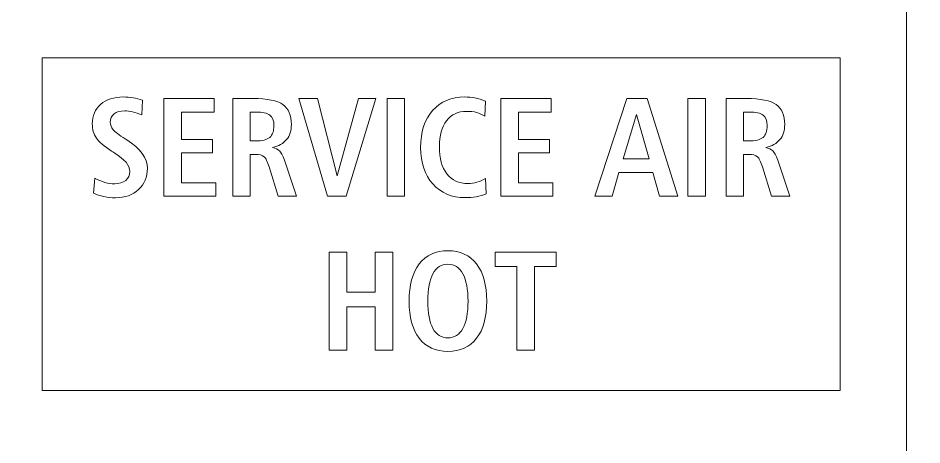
# Model space of a CAD drawing. Header units: millimetres. Extents: x -170 to 781, y -239 to -77.
# Drawn here: x 579.95 to 607.13, y -135.79 to -122.96 of the extents above; entities that cross this region are included whole.
import ezdxf

# ---------------------------------------------------------------- set-up
doc = ezdxf.new("R2010")
doc.units = ezdxf.units.MM
doc.header["$MEASUREMENT"] = 0
for name, color, linetype in [('Cut', 7, 'Continuous'), ('Engrave', 7, 'Continuous'), ('Mask', 7, 'Continuous')]:
    doc.layers.add(name, color=color, linetype=linetype)

msp = doc.modelspace()

# ---------------------------------------------------------------- linework, layer by layer
at = {"layer": 'Cut', "color": 250, "lineweight": 9}
msp.add_open_spline([(625.8935, -133.0419), (625.8935, -133.0419), (625.8935, -185.2646), (625.8935, -185.2646), (625.8935, -185.2646), (625.8935, -185.2654), (625.8935, -185.2661), (625.8935, -185.2669), (625.8935, -185.2669), (625.8935, -185.2669), (625.8935, -189.7544), (625.8935, -189.7544), (625.8935, -189.7544), (625.8935, -189.7544), (625.8935, -204.7521), (625.8935, -204.7521), (625.8935, -204.7521), (625.8935, -204.7529), (625.8935, -204.7536), (625.8935, -204.7544), (625.8935, -204.7544), (625.8935, -204.7544), (625.8935, -211.5419), (625.8935, -211.5419), (625.8935, -211.5419), (625.8935, -211.5419), (625.8935, -218.3294), (625.8935, -218.3294), (625.8935, -218.3294), (625.8933, -218.7274), (625.7349, -219.1091), (625.4532, -219.3904), (625.4532, -219.3904), (625.1716, -219.6717), (624.7916, -219.8296), (624.3935, -219.8294), (624.3935, -219.8294), (624.3935, -219.8294), (621.931, -219.8294), (621.931, -219.8294), (621.931, -219.8294), (619.7874, -219.8294), (617.8067, -220.973), (616.7349, -222.8294), (616.7349, -222.8294), (615.6631, -224.6858), (615.6631, -226.973), (616.7349, -228.8294), (616.7349, -228.8294), (617.8067, -230.6858), (619.7874, -231.8294), (621.931, -231.8294), (621.931, -231.8294), (621.931, -231.8294), (624.3935, -231.8294), (624.3935, -231.8294), (624.3935, -231.8294), (624.7916, -231.8296), (625.1733, -231.988), (625.4546, -232.2697), (625.4546, -232.2697), (625.7359, -232.5513), (625.8938, -232.9313), (625.8935, -233.3294), (625.8935, -233.3294), (625.8935, -233.3294), (625.8935, -237.8169), (625.8935, -237.8169), (625.8935, -237.8169), (625.8933, -238.2149), (625.7349, -238.5966), (625.4532, -238.8779), (625.4532, -238.8779), (625.1716, -239.1592), (624.7916, -239.3171), (624.3935, -239.3169), (624.3935, -239.3169), (624.3935, -239.3169), (482.9435, -239.3169), (482.9435, -239.3169), (482.9435, -239.3169), (482.5455, -239.3166), (482.1638, -239.1582), (481.8825, -238.8766), (481.8825, -238.8766), (481.6012, -238.5949), (481.4433, -238.2149), (481.4435, -237.8169), (481.4435, -237.8169), (481.4435, -237.8169), (481.4435, -233.3294), (481.4435, -233.3294), (481.4435, -233.3294), (481.4438, -232.9313), (481.6022, -232.5496), (481.8838, -232.2683), (481.8838, -232.2683), (482.1655, -231.987), (482.5455, -231.8291), (482.9435, -231.8294), (482.9435, -231.8294), (482.9435, -231.8294), (485.406, -231.8294), (485.406, -231.8294), (485.406, -231.8294), (487.5496, -231.8294), (489.5304, -230.6858), (490.6022, -228.8294), (490.6022, -228.8294), (491.674, -226.973), (491.674, -224.6858), (490.6022, -222.8294), (490.6022, -222.8294), (489.5304, -220.973), (487.5496, -219.8294), (485.406, -219.8294), (485.406, -219.8294), (485.406, -219.8294), (482.9435, -219.8294), (482.9435, -219.8294), (482.9435, -219.8294), (482.5455, -219.8291), (482.1638, -219.6707), (481.8825, -219.3891), (481.8825, -219.3891), (481.6012, -219.1074), (481.4433, -218.7274), (481.4435, -218.3294), (481.4435, -218.3294), (481.4435, -218.3294), (481.4435, -211.5419), (481.4435, -211.5419), (481.4435, -211.5419), (481.4435, -211.5419), (481.4435, -204.7544), (481.4435, -204.7544), (481.4435, -204.7544), (481.4435, -204.7544), (481.4435, -189.7559), (481.4435, -189.7559), (481.4435, -189.7559), (481.4435, -189.7554), (481.4435, -189.7549), (481.4435, -189.7544), (481.4435, -189.7544), (481.4435, -189.7544), (481.4435, -185.2669), (481.4435, -185.2669), (481.4435, -185.2669), (481.4435, -185.2669), (481.4435, -133.0434), (481.4435, -133.0434), (481.4435, -133.0434), (481.4435, -133.0429), (481.4435, -133.0424), (481.4435, -133.0419), (481.4435, -133.0419), (481.4435, -133.0419), (481.4435, -128.5544), (481.4435, -128.5544), (481.4435, -128.5544), (481.4435, -128.5544), (481.4435, -113.5559), (481.4435, -113.5559), (481.4435, -113.5559), (481.4435, -113.5554), (481.4435, -113.5549), (481.4435, -113.5544), (481.4435, -113.5544), (481.4435, -113.5544), (481.4435, -106.7669), (481.4435, -106.7669), (481.4435, -106.7669), (481.4435, -106.7669), (481.4435, -99.9794), (481.4435, -99.9794), (481.4435, -99.9794), (481.4438, -99.5813), (481.6022, -99.1996), (481.8838, -98.9183), (481.8838, -98.9183), (482.1655, -98.637), (482.5455, -98.4791), (482.9435, -98.4794), (482.9435, -98.4794), (482.9435, -98.4794), (485.406, -98.4794), (485.406, -98.4794), (485.406, -98.4794), (487.5496, -98.4794), (489.5304, -97.3358), (490.6022, -95.4794), (490.6022, -95.4794), (491.674, -93.623), (491.674, -91.3358), (490.6022, -89.4794), (490.6022, -89.4794), (489.5304, -87.623), (487.5496, -86.4794), (485.406, -86.4794), (485.406, -86.4794), (485.406, -86.4794), (482.9435, -86.4794), (482.9435, -86.4794), (482.9435, -86.4794), (482.5455, -86.4791), (482.1638, -86.3207), (481.8825, -86.0391), (481.8825, -86.0391), (481.6012, -85.7574), (481.4433, -85.3774), (481.4435, -84.9794), (481.4435, -84.9794), (481.4435, -84.9794), (481.4435, -80.4919), (481.4435, -80.4919), (481.4435, -80.4919), (481.4438, -80.0938), (481.6022, -79.7121), (481.8838, -79.4308), (481.8838, -79.4308), (482.1655, -79.1495), (482.5455, -78.9916), (482.9435, -78.9919), (482.9435, -78.9919), (482.9435, -78.9919), (624.3935, -78.9919), (624.3935, -78.9919), (624.3935, -78.9919), (624.7916, -78.9921), (625.1733, -79.1505), (625.4546, -79.4322), (625.4546, -79.4322), (625.7359, -79.7138), (625.8938, -80.0938), (625.8935, -80.4919), (625.8935, -80.4919), (625.8935, -80.4919), (625.8935, -84.9794), (625.8935, -84.9794), (625.8935, -84.9794), (625.8933, -85.3774), (625.7349, -85.7591), (625.4532, -86.0404), (625.4532, -86.0404), (625.1716, -86.3217), (624.7916, -86.4796), (624.3935, -86.4794), (624.3935, -86.4794), (624.3935, -86.4794), (621.931, -86.4794), (621.931, -86.4794), (621.931, -86.4794), (619.7874, -86.4794), (617.8067, -87.623), (616.7349, -89.4794), (616.7349, -89.4794), (615.6631, -91.3358), (615.6631, -93.623), (616.7349, -95.4794), (616.7349, -95.4794), (617.8067, -97.3358), (619.7874, -98.4794), (621.931, -98.4794), (621.931, -98.4794), (621.931, -98.4794), (624.3935, -98.4794), (624.3935, -98.4794), (624.3935, -98.4794), (624.7916, -98.4796), (625.1733, -98.638), (625.4546, -98.9197), (625.4546, -98.9197), (625.7359, -99.2013), (625.8938, -99.5813), (625.8935, -99.9794), (625.8935, -99.9794), (625.8935, -99.9794), (625.8935, -106.7669), (625.8935, -106.7669), (625.8935, -106.7669), (625.8935, -106.7669), (625.8935, -113.5544), (625.8935, -113.5544), (625.8935, -113.5544), (625.8935, -113.5544), (625.8935, -128.5521), (625.8935, -128.5521), (625.8935, -128.5521), (625.8935, -128.5529), (625.8935, -128.5536), (625.8935, -128.5544), (625.8935, -128.5544), (625.8935, -128.5544), (625.8935, -133.0419), (625.8935, -133.0419)], degree=3, knots=[0, 0, 0, 0, 0.0133333, 0.0133333, 0.0133333, 0.0133333, 0.0266667, 0.0266667, 0.0266667, 0.0266667, 0.04, 0.04, 0.04, 0.04, 0.0533333, 0.0533333, 0.0533333, 0.0533333, 0.0666667, 0.0666667, 0.0666667, 0.0666667, 0.08, 0.08, 0.08, 0.08, 0.0933333, 0.0933333, 0.0933333, 0.0933333, 0.1066667, 0.1066667, 0.1066667, 0.1066667, 0.12, 0.12, 0.12, 0.12, 0.1333333, 0.1333333, 0.1333333, 0.1333333, 0.1466667, 0.1466667, 0.1466667, 0.1466667, 0.16, 0.16, 0.16, 0.16, 0.1733333, 0.1733333, 0.1733333, 0.1733333, 0.1866667, 0.1866667, 0.1866667, 0.1866667, 0.2, 0.2, 0.2, 0.2, 0.2133333, 0.2133333, 0.2133333, 0.2133333, 0.2266667, 0.2266667, 0.2266667, 0.2266667, 0.24, 0.24, 0.24, 0.24, 0.2533333, 0.2533333, 0.2533333, 0.2533333, 0.2666667, 0.2666667, 0.2666667, 0.2666667, 0.28, 0.28, 0.28, 0.28, 0.2933333, 0.2933333, 0.2933333, 0.2933333, 0.3066667, 0.3066667, 0.3066667, 0.3066667, 0.32, 0.32, 0.32, 0.32, 0.3333333, 0.3333333, 0.3333333, 0.3333333, 0.3466667, 0.3466667, 0.3466667, 0.3466667, 0.36, 0.36, 0.36, 0.36, 0.3733333, 0.3733333, 0.3733333, 0.3733333, 0.3866667, 0.3866667, 0.3866667, 0.3866667, 0.4, 0.4, 0.4, 0.4, 0.4133333, 0.4133333, 0.4133333, 0.4133333, 0.4266667, 0.4266667, 0.4266667, 0.4266667, 0.44, 0.44, 0.44, 0.44, 0.4533333, 0.4533333, 0.4533333, 0.4533333, 0.4666667, 0.4666667, 0.4666667, 0.4666667, 0.48, 0.48, 0.48, 0.48, 0.4933333, 0.4933333, 0.4933333, 0.4933333, 0.5066667, 0.5066667, 0.5066667, 0.5066667, 0.52, 0.52, 0.52, 0.52, 0.5333333, 0.5333333, 0.5333333, 0.5333333, 0.5466667, 0.5466667, 0.5466667, 0.5466667, 0.56, 0.56, 0.56, 0.56, 0.5733333, 0.5733333, 0.5733333, 0.5733333, 0.5866667, 0.5866667, 0.5866667, 0.5866667, 0.6, 0.6, 0.6, 0.6, 0.6133333, 0.6133333, 0.6133333, 0.6133333, 0.6266667, 0.6266667, 0.6266667, 0.6266667, 0.64, 0.64, 0.64, 0.64, 0.6533333, 0.6533333, 0.6533333, 0.6533333, 0.6666667, 0.6666667, 0.6666667, 0.6666667, 0.68, 0.68, 0.68, 0.68, 0.6933333, 0.6933333, 0.6933333, 0.6933333, 0.7066667, 0.7066667, 0.7066667, 0.7066667, 0.72, 0.72, 0.72, 0.72, 0.7333333, 0.7333333, 0.7333333, 0.7333333, 0.7466667, 0.7466667, 0.7466667, 0.7466667, 0.76, 0.76, 0.76, 0.76, 0.7733333, 0.7733333, 0.7733333, 0.7733333, 0.7866667, 0.7866667, 0.7866667, 0.7866667, 0.8, 0.8, 0.8, 0.8, 0.8133333, 0.8133333, 0.8133333, 0.8133333, 0.8266667, 0.8266667, 0.8266667, 0.8266667, 0.84, 0.84, 0.84, 0.84, 0.8533333, 0.8533333, 0.8533333, 0.8533333, 0.8666667, 0.8666667, 0.8666667, 0.8666667, 0.88, 0.88, 0.88, 0.88, 0.8933333, 0.8933333, 0.8933333, 0.8933333, 0.9066667, 0.9066667, 0.9066667, 0.9066667, 0.92, 0.92, 0.92, 0.92, 0.9333333, 0.9333333, 0.9333333, 0.9333333, 0.9466667, 0.9466667, 0.9466667, 0.9466667, 0.96, 0.96, 0.96, 0.96, 0.9733333, 0.9733333, 0.9733333, 0.9733333, 1, 1, 1, 1], dxfattribs=at)
at = {"layer": 'Engrave', "color": 2, "lineweight": 9}
msp.add_lwpolyline([(500.6685, -232.1544), (606.6685, -232.1544), (606.6685, -86.1544), (500.6685, -86.1544), (500.6685, -232.1544)], close=True, dxfattribs=at)
at = {"layer": 'Engrave', "color": 240, "lineweight": 9}
for points, knots in [([(583.6891, -125.4219), (583.6891, -125.4219), (583.6644, -125.8699), (583.6644, -125.8699), (583.6644, -125.8699), (583.5678, -125.8297), (583.4767, -125.7993), (583.3914, -125.7789), (583.3914, -125.7789), (583.306, -125.7584), (583.2263, -125.7478), (583.1522, -125.7478), (583.1522, -125.7478), (583.0132, -125.7478), (582.906, -125.7775), (582.8319, -125.8367), (582.8319, -125.8367), (582.7578, -125.896), (582.7204, -125.9807), (582.7204, -126.0907), (582.7204, -126.0907), (582.7204, -126.1719), (582.7479, -126.2459), (582.8022, -126.3123), (582.8022, -126.3123), (582.8566, -126.3779), (582.9793, -126.471), (583.1705, -126.591), (583.1705, -126.591), (583.1705, -126.591), (583.2136, -126.6178), (583.2136, -126.6178), (583.2136, -126.6178), (583.627, -126.8809), (583.8338, -127.166), (583.8338, -127.4736), (583.8338, -127.4736), (583.8338, -127.7375), (583.7456, -127.952), (583.5692, -128.1149), (583.5692, -128.1149), (583.3928, -128.2779), (583.1621, -128.3598), (582.877, -128.3598), (582.877, -128.3598), (582.7599, -128.3598), (582.6435, -128.3471), (582.5285, -128.3224), (582.5285, -128.3224), (582.4135, -128.2977), (582.3084, -128.2631), (582.2117, -128.2194), (582.2117, -128.2194), (582.2117, -128.2194), (582.2512, -127.7671), (582.2512, -127.7671), (582.2512, -127.7671), (582.3542, -127.825), (582.4558, -127.868), (582.556, -127.8969), (582.556, -127.8969), (582.6555, -127.9259), (582.7543, -127.9407), (582.8523, -127.9407), (582.8523, -127.9407), (582.9913, -127.9407), (583.1014, -127.9068), (583.1825, -127.8384), (583.1825, -127.8384), (583.2637, -127.7699), (583.3046, -127.6789), (583.3046, -127.5646), (583.3046, -127.5646), (583.3046, -127.3854), (583.1543, -127.2027), (582.8544, -127.0171), (582.8544, -127.0171), (582.8107, -126.9896), (582.7775, -126.9684), (582.7557, -126.955), (582.7557, -126.955), (582.5334, -126.8146), (582.3817, -126.6848), (582.3006, -126.5656), (582.3006, -126.5656), (582.2195, -126.4463), (582.1785, -126.3045), (582.1785, -126.1408), (582.1785, -126.1408), (582.1785, -125.8925), (582.2625, -125.6956), (582.4304, -125.5489), (582.4304, -125.5489), (582.5983, -125.4021), (582.8269, -125.3287), (583.1148, -125.3287), (583.1148, -125.3287), (583.2093, -125.3287), (583.306, -125.3365), (583.4027, -125.3527), (583.4027, -125.3527), (583.5, -125.3682), (583.5953, -125.3915), (583.6891, -125.4219)], [0, 0, 0, 0, 0.037037, 0.037037, 0.037037, 0.037037, 0.0740741, 0.0740741, 0.0740741, 0.0740741, 0.1111111, 0.1111111, 0.1111111, 0.1111111, 0.1481481, 0.1481481, 0.1481481, 0.1481481, 0.1851852, 0.1851852, 0.1851852, 0.1851852, 0.2222222, 0.2222222, 0.2222222, 0.2222222, 0.2592593, 0.2592593, 0.2592593, 0.2592593, 0.2962963, 0.2962963, 0.2962963, 0.2962963, 0.3333333, 0.3333333, 0.3333333, 0.3333333, 0.3703704, 0.3703704, 0.3703704, 0.3703704, 0.4074074, 0.4074074, 0.4074074, 0.4074074, 0.4444444, 0.4444444, 0.4444444, 0.4444444, 0.4814815, 0.4814815, 0.4814815, 0.4814815, 0.5185185, 0.5185185, 0.5185185, 0.5185185, 0.5555556, 0.5555556, 0.5555556, 0.5555556, 0.5925926, 0.5925926, 0.5925926, 0.5925926, 0.6296296, 0.6296296, 0.6296296, 0.6296296, 0.6666667, 0.6666667, 0.6666667, 0.6666667, 0.7037037, 0.7037037, 0.7037037, 0.7037037, 0.7407407, 0.7407407, 0.7407407, 0.7407407, 0.7777778, 0.7777778, 0.7777778, 0.7777778, 0.8148148, 0.8148148, 0.8148148, 0.8148148, 0.8518519, 0.8518519, 0.8518519, 0.8518519, 0.8888889, 0.8888889, 0.8888889, 0.8888889, 0.9259259, 0.9259259, 0.9259259, 0.9259259, 1, 1, 1, 1]), ([(584.3291, -125.3753), (584.3291, -125.3753), (585.8446, -125.3753), (585.8446, -125.3753), (585.8446, -125.3753), (585.8446, -125.3753), (585.8446, -125.7817), (585.8446, -125.7817), (585.8446, -125.7817), (585.8446, -125.7817), (584.8582, -125.7817), (584.8582, -125.7817), (584.8582, -125.7817), (584.8582, -125.7817), (584.8582, -126.6029), (584.8582, -126.6029), (584.8582, -126.6029), (584.8582, -126.6029), (585.7896, -126.6029), (585.7896, -126.6029), (585.7896, -126.6029), (585.7896, -126.6029), (585.7896, -127.0093), (585.7896, -127.0093), (585.7896, -127.0093), (585.7896, -127.0093), (584.8582, -127.0093), (584.8582, -127.0093), (584.8582, -127.0093), (584.8582, -127.0093), (584.8582, -127.9068), (584.8582, -127.9068), (584.8582, -127.9068), (584.8582, -127.9068), (585.8912, -127.9068), (585.8912, -127.9068), (585.8912, -127.9068), (585.8912, -127.9068), (585.8912, -128.3132), (585.8912, -128.3132), (585.8912, -128.3132), (585.8912, -128.3132), (584.3291, -128.3132), (584.3291, -128.3132), (584.3291, -128.3132), (584.3291, -128.3132), (584.3291, -125.3753), (584.3291, -125.3753)], [0, 0, 0, 0, 0.0769231, 0.0769231, 0.0769231, 0.0769231, 0.1538462, 0.1538462, 0.1538462, 0.1538462, 0.2307692, 0.2307692, 0.2307692, 0.2307692, 0.3076923, 0.3076923, 0.3076923, 0.3076923, 0.3846154, 0.3846154, 0.3846154, 0.3846154, 0.4615385, 0.4615385, 0.4615385, 0.4615385, 0.5384615, 0.5384615, 0.5384615, 0.5384615, 0.6153846, 0.6153846, 0.6153846, 0.6153846, 0.6923077, 0.6923077, 0.6923077, 0.6923077, 0.7692308, 0.7692308, 0.7692308, 0.7692308, 0.8461538, 0.8461538, 0.8461538, 0.8461538, 1, 1, 1, 1]), ([(586.4084, -125.3753), (586.4084, -125.3753), (587.0095, -125.3753), (587.0095, -125.3753), (587.0095, -125.3753), (587.4434, -125.3753), (587.7447, -125.4353), (587.9126, -125.5552), (587.9126, -125.5552), (588.0812, -125.6751), (588.1652, -125.8762), (588.1652, -126.1592), (588.1652, -126.1592), (588.1652, -126.3426), (588.1172, -126.4929), (588.0213, -126.61), (588.0213, -126.61), (587.9253, -126.7271), (587.7835, -126.8061), (587.5972, -126.8478), (587.5972, -126.8478), (587.6896, -126.864), (587.763, -126.9014), (587.8166, -126.96), (587.8166, -126.96), (587.871, -127.0185), (587.9246, -127.1293), (587.9782, -127.2916), (587.9782, -127.2916), (587.9782, -127.2916), (588.3225, -128.3132), (588.3225, -128.3132), (588.3225, -128.3132), (588.3225, -128.3132), (587.7665, -128.3132), (587.7665, -128.3132), (587.7665, -128.3132), (587.7665, -128.3132), (587.4956, -127.432), (587.4956, -127.432), (587.4956, -127.432), (587.4476, -127.2753), (587.3968, -127.173), (587.3425, -127.1265), (587.3425, -127.1265), (587.2882, -127.0792), (587.2042, -127.0559), (587.0899, -127.0559), (587.0899, -127.0559), (587.0899, -127.0559), (586.9291, -127.0559), (586.9291, -127.0559), (586.9291, -127.0559), (586.9291, -127.0559), (586.9291, -128.3132), (586.9291, -128.3132), (586.9291, -128.3132), (586.9291, -128.3132), (586.4084, -128.3132), (586.4084, -128.3132), (586.4084, -128.3132), (586.4084, -128.3132), (586.4084, -125.3753), (586.4084, -125.3753)], [0, 0, 0, 0, 0.0588235, 0.0588235, 0.0588235, 0.0588235, 0.1176471, 0.1176471, 0.1176471, 0.1176471, 0.1764706, 0.1764706, 0.1764706, 0.1764706, 0.2352941, 0.2352941, 0.2352941, 0.2352941, 0.2941176, 0.2941176, 0.2941176, 0.2941176, 0.3529412, 0.3529412, 0.3529412, 0.3529412, 0.4117647, 0.4117647, 0.4117647, 0.4117647, 0.4705882, 0.4705882, 0.4705882, 0.4705882, 0.5294118, 0.5294118, 0.5294118, 0.5294118, 0.5882353, 0.5882353, 0.5882353, 0.5882353, 0.6470588, 0.6470588, 0.6470588, 0.6470588, 0.7058824, 0.7058824, 0.7058824, 0.7058824, 0.7647059, 0.7647059, 0.7647059, 0.7647059, 0.8235294, 0.8235294, 0.8235294, 0.8235294, 0.8823529, 0.8823529, 0.8823529, 0.8823529, 1, 1, 1, 1]), ([(588.3861, -125.3753), (588.3861, -125.3753), (588.9498, -125.3753), (588.9498, -125.3753), (588.9498, -125.3753), (588.9498, -125.3753), (589.5411, -127.7036), (589.5411, -127.7036), (589.5411, -127.7036), (589.5411, -127.7036), (590.1852, -125.3753), (590.1852, -125.3753), (590.1852, -125.3753), (590.1852, -125.3753), (590.7059, -125.3753), (590.7059, -125.3753), (590.7059, -125.3753), (590.7059, -125.3753), (589.8113, -128.3132), (589.8113, -128.3132), (589.8113, -128.3132), (589.8113, -128.3132), (589.2497, -128.3132), (589.2497, -128.3132), (589.2497, -128.3132), (589.2497, -128.3132), (588.3861, -125.3753), (588.3861, -125.3753)], [0, 0, 0, 0, 0.125, 0.125, 0.125, 0.125, 0.25, 0.25, 0.25, 0.25, 0.375, 0.375, 0.375, 0.375, 0.5, 0.5, 0.5, 0.5, 0.625, 0.625, 0.625, 0.625, 0.75, 0.75, 0.75, 0.75, 1, 1, 1, 1]), ([(591.0411, -125.3753), (591.0411, -125.3753), (591.5702, -125.3753), (591.5702, -125.3753), (591.5702, -125.3753), (591.5702, -125.3753), (591.5702, -128.3132), (591.5702, -128.3132), (591.5702, -128.3132), (591.5702, -128.3132), (591.0411, -128.3132), (591.0411, -128.3132), (591.0411, -128.3132), (591.0411, -128.3132), (591.0411, -125.3753), (591.0411, -125.3753)], [0, 0, 0, 0, 0.2, 0.2, 0.2, 0.2, 0.4, 0.4, 0.4, 0.4, 0.6, 0.6, 0.6, 0.6, 1, 1, 1, 1]), ([(594.0051, -125.4529), (594.0051, -125.4529), (593.984, -125.9094), (593.984, -125.9094), (593.984, -125.9094), (593.9028, -125.8572), (593.8196, -125.8191), (593.7342, -125.7958), (593.7342, -125.7958), (593.6488, -125.7725), (593.5486, -125.7605), (593.4343, -125.7605), (593.4343, -125.7605), (593.1782, -125.7605), (592.9778, -125.8544), (592.8332, -126.0413), (592.8332, -126.0413), (592.6886, -126.229), (592.6159, -126.4894), (592.6159, -126.8224), (592.6159, -126.8224), (592.6159, -127.1737), (592.6914, -127.4468), (592.8424, -127.6408), (592.8424, -127.6408), (592.9934, -127.8348), (593.2043, -127.9322), (593.476, -127.9322), (593.476, -127.9322), (593.567, -127.9322), (593.6559, -127.9195), (593.7434, -127.8941), (593.7434, -127.8941), (593.8309, -127.8687), (593.9183, -127.8299), (594.0051, -127.7791), (594.0051, -127.7791), (594.0051, -127.7791), (594.0213, -128.2455), (594.0213, -128.2455), (594.0213, -128.2455), (593.9247, -128.2829), (593.8245, -128.3104), (593.7208, -128.3287), (593.7208, -128.3287), (593.6164, -128.3464), (593.5063, -128.3555), (593.3906, -128.3555), (593.3906, -128.3555), (592.987, -128.3555), (592.6632, -128.2187), (592.419, -127.9449), (592.419, -127.9449), (592.1749, -127.6719), (592.0529, -127.3057), (592.0529, -126.8485), (592.0529, -126.8485), (592.0529, -126.3814), (592.1721, -126.011), (592.4113, -125.7379), (592.4113, -125.7379), (592.6505, -125.4649), (592.9729, -125.3287), (593.3786, -125.3287), (593.3786, -125.3287), (593.4802, -125.3287), (593.5832, -125.3386), (593.6862, -125.3584), (593.6862, -125.3584), (593.7899, -125.3788), (593.8958, -125.4099), (594.0051, -125.4529)], [0, 0, 0, 0, 0.0526316, 0.0526316, 0.0526316, 0.0526316, 0.1052632, 0.1052632, 0.1052632, 0.1052632, 0.1578947, 0.1578947, 0.1578947, 0.1578947, 0.2105263, 0.2105263, 0.2105263, 0.2105263, 0.2631579, 0.2631579, 0.2631579, 0.2631579, 0.3157895, 0.3157895, 0.3157895, 0.3157895, 0.3684211, 0.3684211, 0.3684211, 0.3684211, 0.4210526, 0.4210526, 0.4210526, 0.4210526, 0.4736842, 0.4736842, 0.4736842, 0.4736842, 0.5263158, 0.5263158, 0.5263158, 0.5263158, 0.5789474, 0.5789474, 0.5789474, 0.5789474, 0.6315789, 0.6315789, 0.6315789, 0.6315789, 0.6842105, 0.6842105, 0.6842105, 0.6842105, 0.7368421, 0.7368421, 0.7368421, 0.7368421, 0.7894737, 0.7894737, 0.7894737, 0.7894737, 0.8421053, 0.8421053, 0.8421053, 0.8421053, 0.8947368, 0.8947368, 0.8947368, 0.8947368, 1, 1, 1, 1]), ([(594.4624, -125.3753), (594.4624, -125.3753), (595.9779, -125.3753), (595.9779, -125.3753), (595.9779, -125.3753), (595.9779, -125.3753), (595.9779, -125.7817), (595.9779, -125.7817), (595.9779, -125.7817), (595.9779, -125.7817), (594.9915, -125.7817), (594.9915, -125.7817), (594.9915, -125.7817), (594.9915, -125.7817), (594.9915, -126.6029), (594.9915, -126.6029), (594.9915, -126.6029), (594.9915, -126.6029), (595.9229, -126.6029), (595.9229, -126.6029), (595.9229, -126.6029), (595.9229, -126.6029), (595.9229, -127.0093), (595.9229, -127.0093), (595.9229, -127.0093), (595.9229, -127.0093), (594.9915, -127.0093), (594.9915, -127.0093), (594.9915, -127.0093), (594.9915, -127.0093), (594.9915, -127.9068), (594.9915, -127.9068), (594.9915, -127.9068), (594.9915, -127.9068), (596.0245, -127.9068), (596.0245, -127.9068), (596.0245, -127.9068), (596.0245, -127.9068), (596.0245, -128.3132), (596.0245, -128.3132), (596.0245, -128.3132), (596.0245, -128.3132), (594.4624, -128.3132), (594.4624, -128.3132), (594.4624, -128.3132), (594.4624, -128.3132), (594.4624, -125.3753), (594.4624, -125.3753)], [0, 0, 0, 0, 0.0769231, 0.0769231, 0.0769231, 0.0769231, 0.1538462, 0.1538462, 0.1538462, 0.1538462, 0.2307692, 0.2307692, 0.2307692, 0.2307692, 0.3076923, 0.3076923, 0.3076923, 0.3076923, 0.3846154, 0.3846154, 0.3846154, 0.3846154, 0.4615385, 0.4615385, 0.4615385, 0.4615385, 0.5384615, 0.5384615, 0.5384615, 0.5384615, 0.6153846, 0.6153846, 0.6153846, 0.6153846, 0.6923077, 0.6923077, 0.6923077, 0.6923077, 0.7692308, 0.7692308, 0.7692308, 0.7692308, 0.8461538, 0.8461538, 0.8461538, 0.8461538, 1, 1, 1, 1]), ([(598.2562, -125.3753), (598.2562, -125.3753), (598.8658, -125.3753), (598.8658, -125.3753), (598.8658, -125.3753), (598.8658, -125.3753), (599.7879, -128.3132), (599.7879, -128.3132), (599.7879, -128.3132), (599.7879, -128.3132), (599.2341, -128.3132), (599.2341, -128.3132), (599.2341, -128.3132), (599.2341, -128.3132), (599.0393, -127.602), (599.0393, -127.602), (599.0393, -127.602), (599.0393, -127.602), (598.0142, -127.602), (598.0142, -127.602), (598.0142, -127.602), (598.0142, -127.602), (597.8117, -128.3132), (597.8117, -128.3132), (597.8117, -128.3132), (597.8117, -128.3132), (597.2903, -128.3132), (597.2903, -128.3132), (597.2903, -128.3132), (597.2903, -128.3132), (598.2562, -125.3753), (598.2562, -125.3753)], [0, 0, 0, 0, 0.1111111, 0.1111111, 0.1111111, 0.1111111, 0.2222222, 0.2222222, 0.2222222, 0.2222222, 0.3333333, 0.3333333, 0.3333333, 0.3333333, 0.4444444, 0.4444444, 0.4444444, 0.4444444, 0.5555556, 0.5555556, 0.5555556, 0.5555556, 0.6666667, 0.6666667, 0.6666667, 0.6666667, 0.7777778, 0.7777778, 0.7777778, 0.7777778, 1, 1, 1, 1]), ([(600.0927, -125.3753), (600.0927, -125.3753), (600.6218, -125.3753), (600.6218, -125.3753), (600.6218, -125.3753), (600.6218, -125.3753), (600.6218, -128.3132), (600.6218, -128.3132), (600.6218, -128.3132), (600.6218, -128.3132), (600.0927, -128.3132), (600.0927, -128.3132), (600.0927, -128.3132), (600.0927, -128.3132), (600.0927, -125.3753), (600.0927, -125.3753)], [0, 0, 0, 0, 0.2, 0.2, 0.2, 0.2, 0.4, 0.4, 0.4, 0.4, 0.6, 0.6, 0.6, 0.6, 1, 1, 1, 1]), ([(601.2442, -125.3753), (601.2442, -125.3753), (601.8453, -125.3753), (601.8453, -125.3753), (601.8453, -125.3753), (602.2792, -125.3753), (602.5805, -125.4353), (602.7484, -125.5552), (602.7484, -125.5552), (602.917, -125.6751), (603.001, -125.8762), (603.001, -126.1592), (603.001, -126.1592), (603.001, -126.3426), (602.953, -126.4929), (602.8571, -126.61), (602.8571, -126.61), (602.7611, -126.7271), (602.6193, -126.8061), (602.433, -126.8478), (602.433, -126.8478), (602.5254, -126.864), (602.5988, -126.9014), (602.6524, -126.96), (602.6524, -126.96), (602.7068, -127.0185), (602.7604, -127.1293), (602.814, -127.2916), (602.814, -127.2916), (602.814, -127.2916), (603.1583, -128.3132), (603.1583, -128.3132), (603.1583, -128.3132), (603.1583, -128.3132), (602.6023, -128.3132), (602.6023, -128.3132), (602.6023, -128.3132), (602.6023, -128.3132), (602.3314, -127.432), (602.3314, -127.432), (602.3314, -127.432), (602.2834, -127.2753), (602.2326, -127.173), (602.1783, -127.1265), (602.1783, -127.1265), (602.124, -127.0792), (602.04, -127.0559), (601.9257, -127.0559), (601.9257, -127.0559), (601.9257, -127.0559), (601.7649, -127.0559), (601.7649, -127.0559), (601.7649, -127.0559), (601.7649, -127.0559), (601.7649, -128.3132), (601.7649, -128.3132), (601.7649, -128.3132), (601.7649, -128.3132), (601.2442, -128.3132), (601.2442, -128.3132), (601.2442, -128.3132), (601.2442, -128.3132), (601.2442, -125.3753), (601.2442, -125.3753)], [0, 0, 0, 0, 0.0588235, 0.0588235, 0.0588235, 0.0588235, 0.1176471, 0.1176471, 0.1176471, 0.1176471, 0.1764706, 0.1764706, 0.1764706, 0.1764706, 0.2352941, 0.2352941, 0.2352941, 0.2352941, 0.2941176, 0.2941176, 0.2941176, 0.2941176, 0.3529412, 0.3529412, 0.3529412, 0.3529412, 0.4117647, 0.4117647, 0.4117647, 0.4117647, 0.4705882, 0.4705882, 0.4705882, 0.4705882, 0.5294118, 0.5294118, 0.5294118, 0.5294118, 0.5882353, 0.5882353, 0.5882353, 0.5882353, 0.6470588, 0.6470588, 0.6470588, 0.6470588, 0.7058824, 0.7058824, 0.7058824, 0.7058824, 0.7647059, 0.7647059, 0.7647059, 0.7647059, 0.8235294, 0.8235294, 0.8235294, 0.8235294, 0.8823529, 0.8823529, 0.8823529, 0.8823529, 1, 1, 1, 1]), ([(586.9291, -125.7817), (586.9291, -125.7817), (586.9291, -126.6495), (586.9291, -126.6495), (586.9291, -126.6495), (586.9291, -126.6495), (587.0772, -126.6495), (587.0772, -126.6495), (587.0772, -126.6495), (587.2861, -126.6495), (587.4321, -126.6142), (587.5154, -126.5444), (587.5154, -126.5444), (587.5986, -126.4738), (587.6403, -126.3539), (587.6403, -126.1846), (587.6403, -126.1846), (587.6403, -126.0385), (587.6, -125.9348), (587.5196, -125.8734), (587.5196, -125.8734), (587.4392, -125.812), (587.2959, -125.7817), (587.0899, -125.7817), (587.0899, -125.7817), (587.0899, -125.7817), (586.9291, -125.7817), (586.9291, -125.7817)], [0, 0, 0, 0, 0.125, 0.125, 0.125, 0.125, 0.25, 0.25, 0.25, 0.25, 0.375, 0.375, 0.375, 0.375, 0.5, 0.5, 0.5, 0.5, 0.625, 0.625, 0.625, 0.625, 0.75, 0.75, 0.75, 0.75, 1, 1, 1, 1]), ([(601.7649, -125.7817), (601.7649, -125.7817), (601.7649, -126.6495), (601.7649, -126.6495), (601.7649, -126.6495), (601.7649, -126.6495), (601.913, -126.6495), (601.913, -126.6495), (601.913, -126.6495), (602.1219, -126.6495), (602.2679, -126.6142), (602.3512, -126.5444), (602.3512, -126.5444), (602.4344, -126.4738), (602.4761, -126.3539), (602.4761, -126.1846), (602.4761, -126.1846), (602.4761, -126.0385), (602.4358, -125.9348), (602.3554, -125.8734), (602.3554, -125.8734), (602.275, -125.812), (602.1317, -125.7817), (601.9257, -125.7817), (601.9257, -125.7817), (601.9257, -125.7817), (601.7649, -125.7817), (601.7649, -125.7817)], [0, 0, 0, 0, 0.125, 0.125, 0.125, 0.125, 0.25, 0.25, 0.25, 0.25, 0.375, 0.375, 0.375, 0.375, 0.5, 0.5, 0.5, 0.5, 0.625, 0.625, 0.625, 0.625, 0.75, 0.75, 0.75, 0.75, 1, 1, 1, 1]), ([(598.5476, -125.8572), (598.5476, -125.8572), (598.1405, -127.1871), (598.1405, -127.1871), (598.1405, -127.1871), (598.1405, -127.1871), (598.9236, -127.1871), (598.9236, -127.1871), (598.9236, -127.1871), (598.9236, -127.1871), (598.5476, -125.8572), (598.5476, -125.8572)], [0, 0, 0, 0, 0.25, 0.25, 0.25, 0.25, 0.5, 0.5, 0.5, 0.5, 1, 1, 1, 1]), ([(589.3026, -130), (589.3026, -130), (589.8317, -130), (589.8317, -130), (589.8317, -130), (589.8317, -130), (589.8317, -131.2022), (589.8317, -131.2022), (589.8317, -131.2022), (589.8317, -131.2022), (590.6869, -131.2022), (590.6869, -131.2022), (590.6869, -131.2022), (590.6869, -131.2022), (590.6869, -130), (590.6869, -130), (590.6869, -130), (590.6869, -130), (591.216, -130), (591.216, -130), (591.216, -130), (591.216, -130), (591.216, -132.9379), (591.216, -132.9379), (591.216, -132.9379), (591.216, -132.9379), (590.6869, -132.9379), (590.6869, -132.9379), (590.6869, -132.9379), (590.6869, -132.9379), (590.6869, -131.6383), (590.6869, -131.6383), (590.6869, -131.6383), (590.6869, -131.6383), (589.8317, -131.6383), (589.8317, -131.6383), (589.8317, -131.6383), (589.8317, -131.6383), (589.8317, -132.9379), (589.8317, -132.9379), (589.8317, -132.9379), (589.8317, -132.9379), (589.3026, -132.9379), (589.3026, -132.9379), (589.3026, -132.9379), (589.3026, -132.9379), (589.3026, -130), (589.3026, -130)], [0, 0, 0, 0, 0.0769231, 0.0769231, 0.0769231, 0.0769231, 0.1538462, 0.1538462, 0.1538462, 0.1538462, 0.2307692, 0.2307692, 0.2307692, 0.2307692, 0.3076923, 0.3076923, 0.3076923, 0.3076923, 0.3846154, 0.3846154, 0.3846154, 0.3846154, 0.4615385, 0.4615385, 0.4615385, 0.4615385, 0.5384615, 0.5384615, 0.5384615, 0.5384615, 0.6153846, 0.6153846, 0.6153846, 0.6153846, 0.6923077, 0.6923077, 0.6923077, 0.6923077, 0.7692308, 0.7692308, 0.7692308, 0.7692308, 0.8461538, 0.8461538, 0.8461538, 0.8461538, 1, 1, 1, 1]), ([(592.872, -129.9534), (593.2431, -129.9534), (593.5302, -130.0861), (593.7341, -130.3506), (593.7341, -130.3506), (593.938, -130.6152), (594.0403, -130.9878), (594.0403, -131.4689), (594.0403, -131.4689), (594.0403, -131.9501), (593.938, -132.322), (593.7341, -132.5851), (593.7341, -132.5851), (593.5302, -132.8483), (593.2431, -132.9802), (592.872, -132.9802), (592.872, -132.9802), (592.5008, -132.9802), (592.2137, -132.849), (592.0098, -132.5865), (592.0098, -132.5865), (591.8059, -132.3241), (591.7036, -131.9515), (591.7036, -131.4689), (591.7036, -131.4689), (591.7036, -130.9878), (591.8059, -130.6152), (592.0098, -130.3506), (592.0098, -130.3506), (592.2137, -130.0861), (592.5008, -129.9534), (592.872, -129.9534)], [0, 0, 0, 0, 0.1111111, 0.1111111, 0.1111111, 0.1111111, 0.2222222, 0.2222222, 0.2222222, 0.2222222, 0.3333333, 0.3333333, 0.3333333, 0.3333333, 0.4444444, 0.4444444, 0.4444444, 0.4444444, 0.5555556, 0.5555556, 0.5555556, 0.5555556, 0.6666667, 0.6666667, 0.6666667, 0.6666667, 0.7777778, 0.7777778, 0.7777778, 0.7777778, 1, 1, 1, 1]), ([(594.2894, -130), (594.2894, -130), (596.1309, -130), (596.1309, -130), (596.1309, -130), (596.1309, -130), (596.1309, -130.4233), (596.1309, -130.4233), (596.1309, -130.4233), (596.1309, -130.4233), (595.4747, -130.4233), (595.4747, -130.4233), (595.4747, -130.4233), (595.4747, -130.4233), (595.4747, -132.9379), (595.4747, -132.9379), (595.4747, -132.9379), (595.4747, -132.9379), (594.9413, -132.9379), (594.9413, -132.9379), (594.9413, -132.9379), (594.9413, -132.9379), (594.9413, -130.4233), (594.9413, -130.4233), (594.9413, -130.4233), (594.9413, -130.4233), (594.2894, -130.4233), (594.2894, -130.4233), (594.2894, -130.4233), (594.2894, -130.4233), (594.2894, -130), (594.2894, -130)], [0, 0, 0, 0, 0.1111111, 0.1111111, 0.1111111, 0.1111111, 0.2222222, 0.2222222, 0.2222222, 0.2222222, 0.3333333, 0.3333333, 0.3333333, 0.3333333, 0.4444444, 0.4444444, 0.4444444, 0.4444444, 0.5555556, 0.5555556, 0.5555556, 0.5555556, 0.6666667, 0.6666667, 0.6666667, 0.6666667, 0.7777778, 0.7777778, 0.7777778, 0.7777778, 1, 1, 1, 1]), ([(592.872, -130.3598), (592.6765, -130.3598), (592.5269, -130.4544), (592.4225, -130.6442), (592.4225, -130.6442), (592.3188, -130.8332), (592.2666, -131.1084), (592.2666, -131.4675), (592.2666, -131.4675), (592.2666, -131.8274), (592.3181, -132.1018), (592.4218, -132.2909), (592.4218, -132.2909), (592.5248, -132.4793), (592.6751, -132.5738), (592.872, -132.5738), (592.872, -132.5738), (593.0688, -132.5738), (593.2191, -132.4793), (593.3221, -132.2909), (593.3221, -132.2909), (593.4258, -132.1018), (593.4773, -131.8274), (593.4773, -131.4675), (593.4773, -131.4675), (593.4773, -131.1098), (593.4251, -130.8354), (593.3214, -130.6449), (593.3214, -130.6449), (593.217, -130.4551), (593.0674, -130.3598), (592.872, -130.3598)], [0, 0, 0, 0, 0.1111111, 0.1111111, 0.1111111, 0.1111111, 0.2222222, 0.2222222, 0.2222222, 0.2222222, 0.3333333, 0.3333333, 0.3333333, 0.3333333, 0.4444444, 0.4444444, 0.4444444, 0.4444444, 0.5555556, 0.5555556, 0.5555556, 0.5555556, 0.6666667, 0.6666667, 0.6666667, 0.6666667, 0.7777778, 0.7777778, 0.7777778, 0.7777778, 1, 1, 1, 1])]:
    msp.add_open_spline(points, degree=3, knots=knots, dxfattribs=at)
at = {"layer": 'Mask', "color": 2, "lineweight": 9}
msp.add_open_spline([(580.6684, -124.1544), (580.6684, -124.1544), (604.6685, -124.1544), (604.6685, -124.1544), (604.6685, -124.1544), (604.6685, -124.1544), (604.6685, -134.1544), (604.6685, -134.1544), (604.6685, -134.1544), (604.6685, -134.1544), (580.6684, -134.1544), (580.6684, -134.1544), (580.6684, -134.1544), (580.6684, -134.1544), (580.6684, -124.1544), (580.6684, -124.1544)], degree=3, knots=[0, 0, 0, 0, 0.2, 0.2, 0.2, 0.2, 0.4, 0.4, 0.4, 0.4, 0.6, 0.6, 0.6, 0.6, 1, 1, 1, 1], dxfattribs=at)

doc.saveas('drawing.dxf')
